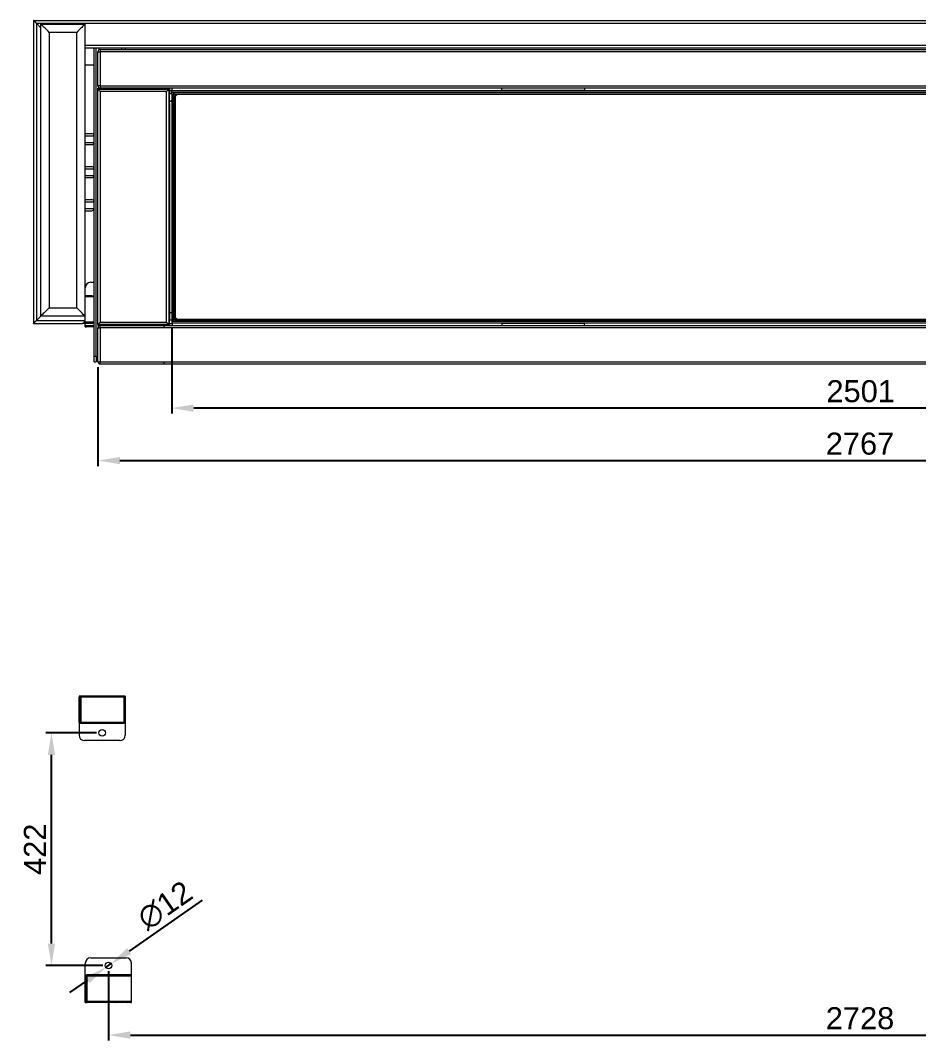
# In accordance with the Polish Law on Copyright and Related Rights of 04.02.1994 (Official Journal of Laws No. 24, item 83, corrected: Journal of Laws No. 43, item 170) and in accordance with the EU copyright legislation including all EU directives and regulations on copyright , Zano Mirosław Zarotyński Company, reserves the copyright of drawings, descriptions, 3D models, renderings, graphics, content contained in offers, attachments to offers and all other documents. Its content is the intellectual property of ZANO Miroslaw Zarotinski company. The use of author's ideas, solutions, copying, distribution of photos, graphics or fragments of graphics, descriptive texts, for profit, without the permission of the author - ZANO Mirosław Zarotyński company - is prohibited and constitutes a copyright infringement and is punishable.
# Model space of a CAD drawing. Header units: millimetres. Extents: x 117 to 4973, y 109 to 3302.
# Drawn here: x 192 to 1822, y 109 to 1961 of the extents above; entities that cross this region are included whole.
import ezdxf

# ---------------------------------------------------------------- set-up
doc = ezdxf.new("R2010")
doc.units = ezdxf.units.MM
doc.layers.add('ZANO_R', color=7, linetype='Continuous', lineweight=0)
doc.layers.add('ZANO_W', color=1, linetype='Continuous', lineweight=0)
doc.styles.get("Standard").update_dxf_attribs({"font": 'ARIALUNI.TTF'})
doc.dimstyles.new('pl i ang', dxfattribs={"dimtxt": 50, "dimasz": 50, "dimexe": 1.25, "dimexo": 0.625, "dimgap": 10, "dimtad": 1, "dimtoh": 1, "dimtxsty": 'Standard', "dimcen": 2.5, "dimclrd": 1, "dimclre": 1, "dimclrt": 1, "dimadec": 0, "dimazin": 0, "dimtfac": 1, "dimtmove": 0, "dimatfit": 3, "dimfxl": 1, "dimarcsym": 1})
pattern_1 = [(45, (-137.83, -413.465), (-67.352, 67.352), []), (45, (-115.38, -413.465), (-67.352, 67.352), []), (45, (-92.93, -413.465), (-67.352, 67.352), []), (45, (-70.48, -413.465), (-67.352, 67.352), [])]
pattern_2 = [(135, (-137.834, -413.465), (-33.676, -33.676), []), (135, (-137.834, -391.015), (-33.676, -33.676), [])]

# ---------------------------------------------------------------- blocks, each defined once
blk = doc.blocks.new('*D372')
at = {"layer": 'ZANO_W', "color": 1, "lineweight": -2}
for p, q in [((332.7, 1331), (332.7, 1151.6)), ((3099.4, 1330.9), (3099.4, 1151.6)), ((372.7, 1161.6), (3059.4, 1161.6))]:
    blk.add_line(p, q, dxfattribs=at)
at = {"layer": 'ZANO_W', "color": 1}
for points in [[(372.7, 1168.3), (372.7, 1155), (332.7, 1161.6)], [(3059.4, 1155), (3059.4, 1168.3), (3099.4, 1161.6)]]:
    blk.add_solid(points, dxfattribs=at)
at = {"layer": 'ZANO_W', "color": 1, "insert": (1716, 1192.1), "char_height": 40, "attachment_point": 5}
blk.add_mtext('2767', dxfattribs=at)
blk = doc.blocks.new('*D376')
at = {"layer": 'ZANO_W', "color": 1, "lineweight": -2}
for p, q in [((466.7, 1401.7), (466.7, 1246.9)), ((2967.7, 1401.7), (2967.7, 1246.9)), ((2927.7, 1256.9), (506.7, 1256.9))]:
    blk.add_line(p, q, dxfattribs=at)
at = {"layer": 'ZANO_W', "color": 1}
for points in [[(506.7, 1263.5), (506.7, 1250.2), (466.7, 1256.9)], [(2927.7, 1250.2), (2927.7, 1263.5), (2967.7, 1256.9)]]:
    blk.add_solid(points, dxfattribs=at)
at = {"layer": 'ZANO_W', "color": 1, "insert": (1717.2, 1287.3), "char_height": 40, "attachment_point": 5}
blk.add_mtext('2501', dxfattribs=at)
blk = doc.blocks.new('*D378')
at = {"layer": 'ZANO_W', "color": 1, "lineweight": -2}
for p, q in [((330.5, 667.2), (238.5, 667.2)), ((248.5, 284.8), (248.5, 627.2)), ((341.8, 244.8), (238.5, 244.8))]:
    blk.add_line(p, q, dxfattribs=at)
at = {"layer": 'ZANO_W', "color": 1}
for points in [[(255.1, 627.2), (241.8, 627.2), (248.5, 667.2)], [(241.8, 284.8), (255.1, 284.8), (248.5, 244.8)]]:
    blk.add_solid(points, dxfattribs=at)
at = {"layer": 'ZANO_W', "color": 1, "insert": (218.4, 456), "char_height": 40, "attachment_point": 5, "rotation": 90}
blk.add_mtext('422', dxfattribs=at)
blk = doc.blocks.new('*D379')
at = {"layer": 'ZANO_W', "color": 1, "lineweight": -2}
for p, q in [((351.8, 234.8), (351.8, 108.6)), ((3080.2, 234.8), (3080.2, 108.6)), ((391.8, 118.6), (3040.2, 118.6))]:
    blk.add_line(p, q, dxfattribs=at)
at = {"layer": 'ZANO_W', "color": 1}
for points in [[(391.8, 125.3), (391.8, 111.9), (351.8, 118.6)], [(3040.2, 111.9), (3040.2, 125.3), (3080.2, 118.6)]]:
    blk.add_solid(points, dxfattribs=at)
at = {"layer": 'ZANO_W', "color": 1, "insert": (1716, 149), "char_height": 40, "attachment_point": 5}
blk.add_mtext('2728', dxfattribs=at)
blk = doc.blocks.new('*D380')
at = {"layer": 'ZANO_W', "color": 1, "lineweight": -2}
for p, q in [((522, 363.4), (389.5, 271.1)), ((346.9, 241.4), (356.7, 248.3)), ((314, 218.6), (281.2, 195.7))]:
    blk.add_line(p, q, dxfattribs=at)
at = {"layer": 'ZANO_W', "color": 1}
for points in [[(385.7, 276.6), (393.3, 265.7), (356.7, 248.3)], [(317.8, 213.1), (310.2, 224), (346.9, 241.4)]]:
    blk.add_solid(points, dxfattribs=at)
at = {"layer": 'ZANO_W', "color": 1, "insert": (454.6, 353.9), "char_height": 40, "attachment_point": 5, "rotation": 34.8462}
blk.add_mtext('∅12', dxfattribs=at)

msp = doc.modelspace()

# ---------------------------------------------------------------- hatches: boundary and pattern name
at = {"layer": 'ZANO_R'}
h = msp.add_hatch(dxfattribs=at)
h.set_pattern_fill('ANSI32', color=256, scale=5, angle=90, style=0)
h.set_pattern_definition(pattern_2)
h.paths.add_polyline_path([(300.2, 686.2), (302.2, 686.2), (302.2, 732.2), (300.2, 732.2)], flags=0)
h = msp.add_hatch(dxfattribs=at)
h.set_pattern_fill('DIN 201 stal i żeliwo stalowe', color=256, scale=5, style=0, pattern_type=2)
h.set_pattern_definition(pattern_1)
h.paths.add_polyline_path([(302.2, 732.2), (380.6, 732.2), (380.6, 734.2), (302.2, 734.2)], flags=0)
h = msp.add_hatch(dxfattribs=at)
h.set_pattern_fill('ANSI32', color=256, scale=5, angle=90, style=0)
h.set_pattern_definition(pattern_2)
h.paths.add_polyline_path([(380.6, 686.2), (382.6, 686.2), (382.6, 732.2), (380.6, 732.2)], flags=0)
h = msp.add_hatch(dxfattribs=at)
h.set_pattern_fill('DIN 201 stal i żeliwo stalowe', color=256, scale=5, style=0, pattern_type=2)
h.set_pattern_definition(pattern_1)
h.paths.add_polyline_path([(302.2, 684.2), (380.6, 684.2), (380.6, 686.2), (302.2, 686.2)], flags=0)
h = msp.add_hatch(dxfattribs=at)
h.set_pattern_fill('ANSI32', color=256, scale=5, angle=90, style=0)
h.set_pattern_definition(pattern_2)
h.paths.add_polyline_path([(311.4, 179.8), (313.4, 179.8), (313.4, 225.8), (311.4, 225.8)], flags=0)
h = msp.add_hatch(dxfattribs=at)
h.set_pattern_fill('DIN 201 stal i żeliwo stalowe', color=256, scale=5, style=0, pattern_type=2)
h.set_pattern_definition(pattern_1)
h.paths.add_polyline_path([(313.4, 225.8), (391.8, 225.8), (391.8, 227.8), (313.4, 227.8)], flags=0)
h = msp.add_hatch(dxfattribs=at)
h.set_pattern_fill('DIN 201 stal i żeliwo stalowe', color=256, scale=5, style=0, pattern_type=2)
h.set_pattern_definition(pattern_1)
h.paths.add_polyline_path([(313.4, 177.8), (391.8, 177.8), (391.8, 179.8), (313.4, 179.8)], flags=0)

# ---------------------------------------------------------------- linework, layer by layer
for p, q in [((216, 1960.7), (216, 1410.7)), ((216, 1960.7), (3216, 1960.7)), ((221.2, 1955.5), (221.2, 1415.9)), ((221.2, 1955.5), (229.3, 1947.4)), ((221.2, 1955.5), (3210.8, 1955.5)), ((229.3, 1954), (309.3, 1954)), ((229.3, 1424), (229.3, 1954)), ((309.3, 1954), (309.3, 1424)), ((294.3, 1939), (244.3, 1939)), ((244.3, 1939), (244.3, 1439)), ((294.3, 1439), (294.3, 1939)), ((309.3, 1915.9), (3122.7, 1915.9)), ((309.3, 1910.7), (3122.7, 1910.7)), ((325.7, 1350.9), (325.7, 1910.7)), ((329.7, 1350.9), (329.7, 1910.7)), ((335.2, 1907.4), (335.2, 1910.7)), ((336.7, 1907.7), (3095.4, 1907.7)), ((336.7, 1907.7), (336.7, 1903.7)), ((375.7, 1910.7), (375.7, 1907.7)), ((382.5, 1910.7), (382.5, 1907.7)), ((332.7, 1841.7), (332.7, 1903.7)), ((332.7, 1903.7), (336.7, 1903.7)), ((336.7, 1903.7), (336.7, 1841.7)), ((3095.4, 1903.7), (336.7, 1903.7)), ((325.7, 1879.7), (309.3, 1879.7)), ((336.7, 1841.7), (332.7, 1841.7)), ((332.7, 1835.7), (332.7, 1837.7)), ((332.7, 1837.7), (336.7, 1837.7)), ((332.7, 1835.7), (461.4, 1835.7)), ((332.7, 1408.7), (332.7, 1835.7)), ((335.2, 1837.7), (335.2, 1838)), ((336.7, 1841.7), (3095.4, 1841.7)), ((336.7, 1841.7), (336.7, 1837.7)), ((3095.4, 1837.7), (336.7, 1837.7)), ((461.4, 1835.7), (461.4, 1408.7)), ((462.7, 1837.7), (462.7, 1828.1)), ((462.7, 1833.7), (467.7, 1833.7)), ((467.7, 1832.7), (467.7, 1837.7)), ((1065.8, 1832.7), (1065.8, 1837.7)), ((1215.8, 1833.7), (1065.8, 1833.7)), ((1215.8, 1837.7), (1215.8, 1832.7)), ((457.4, 1831.7), (336.7, 1831.7)), ((336.7, 1831.7), (336.7, 1412.7)), ((457.4, 1412.7), (457.4, 1831.7)), ((461.4, 1828.1), (462.7, 1828.1)), ((462.7, 1809.7), (462.7, 1828.1)), ((462.7, 1828.1), (466.7, 1828.1)), ((466.7, 1829.7), (466.7, 1832.7)), ((2967.7, 1832.7), (466.7, 1832.7)), ((469.7, 1829.7), (466.7, 1829.7)), ((466.7, 1829.7), (466.7, 1414.7)), ((2967.7, 1829.7), (466.7, 1829.7)), ((469.7, 1829.7), (469.7, 1414.7)), ((469.7, 1414.7), (469.7, 1826.7)), ((469.7, 1826.7), (475.9, 1826.7)), ((474.7, 1825.7), (470.7, 1821.7)), ((470.7, 1821.7), (470.7, 1419.7)), ((472.2, 1827.2), (472.1, 1827.3)), ((472.1, 1827.3), (2962.3, 1827.3)), ((472.1, 1826.7), (472.1, 1827.3)), ((472.1, 1418.3), (472.1, 1823.1)), ((472.2, 1826.7), (472.2, 1827.2)), ((472.2, 1827.2), (476.2, 1827.2)), ((472.2, 1823.2), (473.2, 1822.8)), ((472.2, 1421.2), (472.2, 1823.2)), ((476.6, 1826.2), (473.2, 1822.8)), ((473.2, 1822.8), (473.2, 1421.6)), ((474.9, 1825.7), (474.7, 1825.7)), ((475.7, 1826.7), (476.2, 1827.2)), ((476.6, 1826.2), (476.2, 1827.2)), ((476.2, 1827.2), (2958.2, 1827.2)), ((2957.8, 1826.2), (476.6, 1826.2)), ((461.4, 1809.7), (462.7, 1809.7)), ((462.7, 1809.2), (461.4, 1809.2)), ((466.7, 1813.2), (462.7, 1813.2)), ((462.7, 1809.7), (462.7, 1809.2)), ((462.7, 1809.2), (462.7, 1434.2)), ((466.7, 1814.5), (466, 1814.5)), ((472.1, 1784.2), (472.1, 1794.2)), ((472.2, 1794.2), (472.1, 1794.2)), ((472.1, 1784.2), (472.2, 1784.2)), ((309.3, 1755.3), (321.7, 1755.3)), ((309.3, 1751.3), (325.7, 1751.3)), ((309.3, 1739.3), (325.7, 1739.3)), ((309.3, 1735.3), (321.7, 1735.3)), ((309.3, 1695.3), (321.7, 1695.3)), ((309.3, 1691.3), (325.7, 1691.3)), ((309.3, 1679.3), (325.7, 1679.3)), ((309.3, 1675.3), (321.7, 1675.3)), ((309.3, 1635.3), (321.7, 1635.3)), ((309.3, 1631.3), (325.7, 1631.3)), ((309.3, 1619.3), (325.7, 1619.3)), ((309.3, 1615.3), (321.7, 1615.3)), ((319.8, 1485.3), (325.7, 1485.3)), ((309.8, 1460.7), (309.8, 1475.3)), ((323.1, 1460.7), (309.3, 1460.7)), ((325.1, 1458.7), (309.3, 1458.7)), ((323.1, 1460.7), (323.1, 1458.7)), ((325.1, 1458.7), (325.1, 1412.7)), ((325.4, 1455.5), (325.4, 1415.9)), ((325.7, 1454.3), (325.4, 1454.3)), ((325.7, 1452.3), (325.4, 1452.3)), ((472.1, 1460.2), (472.1, 1450.2)), ((472.1, 1460.2), (472.2, 1460.2)), ((472.2, 1450.2), (472.1, 1450.2)), ((244.3, 1439), (294.3, 1439)), ((461.4, 1434.2), (462.7, 1434.2)), ((462.7, 1434.2), (462.7, 1416.3)), ((462.7, 1430.2), (466.7, 1430.2)), ((216, 1410.7), (304.7, 1410.7)), ((229.3, 1424), (221.2, 1415.9)), ((221.2, 1415.9), (309.3, 1415.9)), ((309.3, 1424), (229.3, 1424)), ((307.5, 1410.7), (304.7, 1410.7)), ((307.2, 1410.7), (307.2, 1411.6)), ((307.5, 1410.7), (307.5, 1411.8)), ((323.4, 1410.7), (307.5, 1410.7)), ((308.3, 1412.7), (309.2, 1412.7)), ((309.2, 1414.8), (309.2, 1412.7)), ((325.1, 1412.7), (309.2, 1412.7)), ((309.3, 1424), (309.3, 1415.9)), ((309.8, 1406.3), (309.8, 1410.7)), ((309.8, 1404.3), (309.8, 1410.7)), ((323.4, 1412.7), (323.4, 1410.7)), ((461.4, 1408.7), (332.7, 1408.7)), ((332.7, 1408.7), (332.7, 1406.7)), ((336.7, 1412.7), (457.4, 1412.7)), ((461.4, 1416.3), (462.7, 1416.3)), ((462.7, 1406.7), (462.7, 1416.3)), ((466.7, 1416.3), (462.7, 1416.3)), ((462.7, 1410.7), (467.7, 1410.7)), ((469.7, 1414.7), (466.7, 1414.7)), ((466.7, 1414.7), (2967.7, 1414.7)), ((466.7, 1414.7), (466.7, 1411.7)), ((466.7, 1411.7), (2967.7, 1411.7)), ((467.7, 1411.7), (467.7, 1406.7)), ((2961.7, 1414.7), (469.7, 1414.7)), ((470.7, 1419.7), (474.7, 1415.7)), ((472.2, 1421.2), (473.2, 1421.6)), ((472.2, 1418.2), (472.2, 1421.2)), ((476.2, 1417.2), (472.2, 1421.2)), ((473.2, 1421.6), (476.6, 1418.2)), ((476.2, 1417.2), (473.2, 1417.2)), ((2958.1, 1417.1), (473.3, 1417.1)), ((474.7, 1415.7), (2956.7, 1415.7)), ((476.2, 1417.2), (476.6, 1418.2)), ((2958.2, 1417.2), (476.2, 1417.2)), ((476.6, 1418.2), (2957.8, 1418.2)), ((1065.8, 1411.7), (1065.8, 1406.7)), ((1215.8, 1410.7), (1065.8, 1410.7)), ((1086.8, 1411.7), (1086.8, 1411.6)), ((1086.8, 1411.6), (1086.8, 1411.2)), ((1086.8, 1411.6), (1094.8, 1411.6)), ((1086.8, 1411.2), (1094.8, 1411.2)), ((1094.8, 1411.6), (1094.8, 1411.7)), ((1094.8, 1411.2), (1094.8, 1411.6)), ((1215.8, 1406.7), (1215.8, 1411.7)), ((325.7, 1406.3), (309.8, 1406.3)), ((309.8, 1404.3), (311.8, 1404.3)), ((311.8, 1404.3), (311.8, 1406.3)), ((325.7, 1404.3), (311.8, 1404.3)), ((332.7, 1406.7), (336.7, 1406.7)), ((332.7, 1341), (332.7, 1402.7)), ((332.7, 1402.7), (336.7, 1402.7)), ((335.2, 1406.4), (335.2, 1406.7)), ((336.7, 1402.7), (336.7, 1406.7)), ((336.7, 1406.7), (452.7, 1406.7)), ((452.7, 1402.7), (336.7, 1402.7)), ((336.7, 1402.7), (336.7, 1341)), ((452.7, 1406.7), (452.7, 1402.7)), ((452.7, 1406.7), (2979.4, 1406.7)), ((2979.4, 1402.7), (452.7, 1402.7)), ((325.7, 1350.9), (329.7, 1350.9)), ((325.7, 1340.9), (325.7, 1350.9)), ((325.7, 1340.9), (329.7, 1340.9)), ((329.7, 1350.9), (329.7, 1340.9)), ((332.7, 1341), (336.7, 1341)), ((336.7, 1341), (452.7, 1341)), ((336.7, 1337), (336.7, 1341)), ((336.7, 1337), (452.7, 1337)), ((452.7, 1341), (2979.4, 1341)), ((452.7, 1341), (452.7, 1337)), ((452.7, 1337), (2979.4, 1337)), ((300.6, 734.2), (298.5, 734.2)), ((298.5, 734.2), (298.5, 663.2)), ((298.6, 686.2), (298.6, 732.2)), ((300.2, 732.2), (298.6, 732.2)), ((300.2, 686.2), (300.2, 732.2)), ((302.2, 732.2), (300.2, 732.2)), ((300.6, 732.2), (300.6, 734.2)), ((302.2, 734.2), (300.6, 734.2)), ((302.2, 732.2), (302.2, 734.2)), ((380.6, 734.2), (302.2, 734.2)), ((302.2, 686.2), (302.2, 732.2)), ((380.6, 732.2), (302.2, 732.2)), ((380.6, 732.2), (380.6, 734.2)), ((382.5, 734.2), (380.6, 734.2)), ((382.6, 732.2), (380.6, 732.2)), ((380.6, 686.2), (380.6, 732.2)), ((382.5, 734.2), (382.5, 732.2)), ((382.6, 686.2), (382.6, 732.2)), ((300.2, 686.2), (298.6, 686.2)), ((302.2, 686.2), (300.2, 686.2)), ((300.6, 684.2), (300.6, 686.2)), ((302.2, 684.2), (302.2, 686.2)), ((380.6, 686.2), (302.2, 686.2)), ((382.6, 686.2), (380.6, 686.2)), ((380.6, 684.2), (380.6, 686.2)), ((382.5, 686.2), (382.5, 663.2)), ((302.2, 684.2), (300.6, 684.2)), ((380.6, 684.2), (302.2, 684.2)), ((372.5, 653.2), (308.5, 653.2)), ((309.8, 177.8), (309.8, 248.8)), ((319.8, 258.8), (383.8, 258.8)), ((393.8, 177.8), (393.8, 248.8)), ((309.8, 179.8), (309.8, 225.8)), ((311.4, 225.8), (309.8, 225.8)), ((311.4, 179.8), (311.4, 225.8)), ((313.4, 225.8), (311.4, 225.8)), ((311.8, 225.8), (311.8, 227.8)), ((313.4, 227.8), (311.8, 227.8)), ((313.4, 225.8), (313.4, 227.8)), ((391.8, 227.8), (313.4, 227.8)), ((313.4, 179.8), (313.4, 225.8)), ((391.8, 225.8), (313.4, 225.8)), ((391.8, 225.8), (391.8, 227.8)), ((311.4, 179.8), (309.8, 179.8)), ((309.8, 177.8), (311.8, 177.8)), ((313.4, 179.8), (311.4, 179.8)), ((311.8, 177.8), (311.8, 179.8)), ((313.4, 177.8), (311.8, 177.8)), ((313.4, 177.8), (313.4, 179.8)), ((391.8, 179.8), (313.4, 179.8)), ((391.8, 177.8), (313.4, 177.8)), ((391.8, 177.8), (391.8, 179.8)), ((391.8, 177.8), (393.8, 177.8))]:
    msp.add_line(p, q, dxfattribs=at)
at = {"layer": 'ZANO_R', "flags": 128}
for points in [[(216, 1960.7), (216.1, 1960.6), (216.3, 1960.4), (216.7, 1960), (217.2, 1959.5), (217.9, 1958.9), (218.6, 1958.1), (219.4, 1957.3), (220.3, 1956.4), (221.2, 1955.5)], [(221.2, 1955.5), (220.3, 1956.4), (219.4, 1957.3), (218.6, 1958.1), (217.9, 1958.9), (217.2, 1959.5), (216.7, 1960), (216.3, 1960.4), (216.1, 1960.6), (216, 1960.7)], [(244.3, 1939), (242.3, 1941), (240.4, 1942.9), (238.6, 1944.7), (236.8, 1946.5), (235.2, 1948.1), (233.7, 1949.6), (232.4, 1950.9), (231.3, 1952), (230.4, 1952.9), (229.8, 1953.5), (229.4, 1953.9), (229.3, 1954)], [(309.3, 1954), (309.2, 1953.9), (308.8, 1953.5), (308.2, 1952.9), (307.3, 1952), (306.2, 1950.9), (304.9, 1949.6), (303.4, 1948.1), (301.8, 1946.5), (300, 1944.7), (298.2, 1942.9), (296.3, 1941), (294.3, 1939)], [(336.7, 1831.7), (336, 1832.4), (335.3, 1833.1), (334.7, 1833.7), (334.1, 1834.3), (333.6, 1834.8), (333.2, 1835.2), (332.9, 1835.5), (332.7, 1835.7), (332.7, 1835.7)], [(461.4, 1835.7), (461.3, 1835.7), (461.1, 1835.5), (460.8, 1835.2), (460.4, 1834.8), (459.9, 1834.3), (459.4, 1833.7), (458.7, 1833.1), (458.1, 1832.4), (457.4, 1831.7)], [(323.1, 1459.8), (323.9, 1459.2), (324.3, 1458.7)], [(325.1, 1457.3), (325.3, 1456.5), (325.4, 1455.5)], [(244.3, 1439), (242.3, 1437), (240.4, 1435.1), (238.6, 1433.3), (236.8, 1431.5), (235.2, 1429.9), (233.7, 1428.4), (232.4, 1427.1), (231.3, 1426), (230.4, 1425.1), (229.8, 1424.5), (229.4, 1424.1), (229.3, 1424)], [(309.3, 1424), (309.2, 1424.1), (308.8, 1424.5), (308.2, 1425.1), (307.3, 1426), (306.2, 1427.1), (304.9, 1428.4), (303.4, 1429.9), (301.8, 1431.5), (300, 1433.3), (298.2, 1435.1), (296.3, 1437), (294.3, 1439)], [(221.2, 1415.9), (220.2, 1414.9), (219.2, 1413.9), (218.3, 1413), (217.5, 1412.2), (216.9, 1411.6), (216.4, 1411.1), (216.1, 1410.8), (216, 1410.7)], [(216, 1410.7), (216.1, 1410.8), (216.4, 1411.1), (216.9, 1411.6), (217.5, 1412.2), (218.3, 1413), (219.2, 1413.9), (220.2, 1414.9), (221.2, 1415.9)], [(324.3, 1412.7), (323.9, 1412.2), (323.4, 1411.8)], [(325.4, 1415.9), (325.3, 1414.9), (325.1, 1414.2)], [(336.7, 1412.7), (336, 1412), (335.3, 1411.3), (334.7, 1410.7), (334.1, 1410.1), (333.6, 1409.7), (333.2, 1409.3), (332.9, 1409), (332.7, 1408.8), (332.7, 1408.7)], [(461.4, 1408.7), (461.3, 1408.8), (461.1, 1409), (460.7, 1409.4), (460.2, 1409.9), (459.6, 1410.5), (458.9, 1411.2), (458.1, 1411.9), (457.4, 1412.7)]]:
    msp.add_lwpolyline(points, dxfattribs=at)
at = {"layer": 'ZANO_R'}
for centre in [(340.5, 667.2), (351.8, 244.8)]:
    msp.add_circle(centre, 6, dxfattribs=at)
for centre, radius, start, end in [((336.7, 1903.7), 4, 90, 180), ((336.7, 1841.7), 4, 180, 270), ((466, 1809.5), 5, 90, 131.2952), ((321.7, 1751.3), 4, 0, 90), ((321.7, 1739.3), 4, 270, 0), ((321.7, 1691.3), 4, 0, 90), ((321.7, 1679.3), 4, 270, 0), ((321.7, 1631.3), 4, 0, 90), ((321.7, 1619.3), 4, 270, 0), ((319.8, 1475.3), 10, 90, 180), ((1087.3, 1411.2), 0.5, 180, 270), ((1094.3, 1411.2), 0.5, 270, 0), ((336.7, 1402.7), 4, 90, 180), ((336.7, 1341), 4, 180, 270), ((308.5, 663.2), 10, 180, 270), ((372.5, 663.2), 10, 270, 0), ((319.8, 248.8), 10, 90, 180), ((383.8, 248.8), 10, 0, 90)]:
    msp.add_arc(centre, radius, start, end, dxfattribs=at)
msp.add_ellipse((304.7, 1415.9), major_axis=(0, 5.2), ratio=0.886075, start_param=3.141593, end_param=4.712389, dxfattribs=at)
for points, knots in [([(469.7, 1829.7), (469.7, 1829.5), (469.8, 1829.1), (470.4, 1828.4), (471.2, 1827.9), (471.8, 1827.5), (472.1, 1827.3)], [0, 0, 0, 0, 0.274301, 0.529259, 0.784167, 1, 1, 1, 1]), ([(469.7, 1828.8), (470, 1828.6), (470.8, 1828.2), (471.6, 1827.6), (472.1, 1827.3)], [0, 0, 0, 0, 0.434139, 1, 1, 1, 1]), ([(330.6, 1349.7), (330.3, 1349.6), (329.8, 1349.5), (329.7, 1349.3), (329.7, 1349.3)], [0, 0, 0, 0, 0.499999, 1, 1, 1, 1]), ([(332.7, 1349.9), (332.3, 1349.9), (331.5, 1349.8), (330.9, 1349.7), (330.6, 1349.7)], [0, 0, 0, 0, 0.4875094, 1, 1, 1, 1])]:
    msp.add_open_spline(points, degree=3, knots=knots, dxfattribs=at)

# ---------------------------------------------------------------- dimensions: what is measured, and where the dimension line sits
at = {"layer": 'ZANO_W'}
for base, p1, p2, picture, middle in [((466.7, 1256.9), (2967.7, 1411.7), (466.7, 1411.7), '*D376', (1717.2, 1287.3)), ((3099.4, 1161.6), (332.7, 1341), (3099.4, 1340.9), '*D372', (1716, 1192.1)), ((3080.2, 118.6), (351.8, 244.8), (3080.2, 244.8), '*D379', (1716, 149))]:
    dim = msp.add_linear_dim(base=base, p1=p1, p2=p2, dimstyle='pl i ang', override={"dimtxt": 40, "dimasz": 40, "dimexe": 10, "dimexo": 10, "dimtoh": 0, "dimdec": 0, "dimtdec": 0, "dimtmove": 1}, dxfattribs=at)
    dim.commit()
    dim.dimension.update_dxf_attribs({"geometry": picture, "text_midpoint": middle})
dim = msp.add_linear_dim(base=(248.5, 667.2), p1=(351.8, 244.8), p2=(340.5, 667.2), angle=90, dimstyle='pl i ang', override={"dimtxt": 40, "dimasz": 40, "dimexe": 10, "dimexo": 10, "dimtoh": 0, "dimdec": 0, "dimtdec": 0, "dimtmove": 1}, dxfattribs=at)
dim.commit()
dim.dimension.update_dxf_attribs({"geometry": '*D378', "text_midpoint": (218.4, 456)})
dim = msp.add_diameter_dim_2p(p1=(346.9, 241.4), p2=(356.7, 248.3), dimstyle='pl i ang', override={"dimtxt": 40, "dimasz": 40, "dimexe": 10, "dimexo": 10, "dimtoh": 0, "dimdec": 0, "dimtdec": 0, "dimtmove": 1}, dxfattribs=at)
dim.commit()
dim.dimension.update_dxf_attribs({"geometry": '*D380', "text_midpoint": (454.6, 353.9)})

doc.saveas('drawing.dxf')
